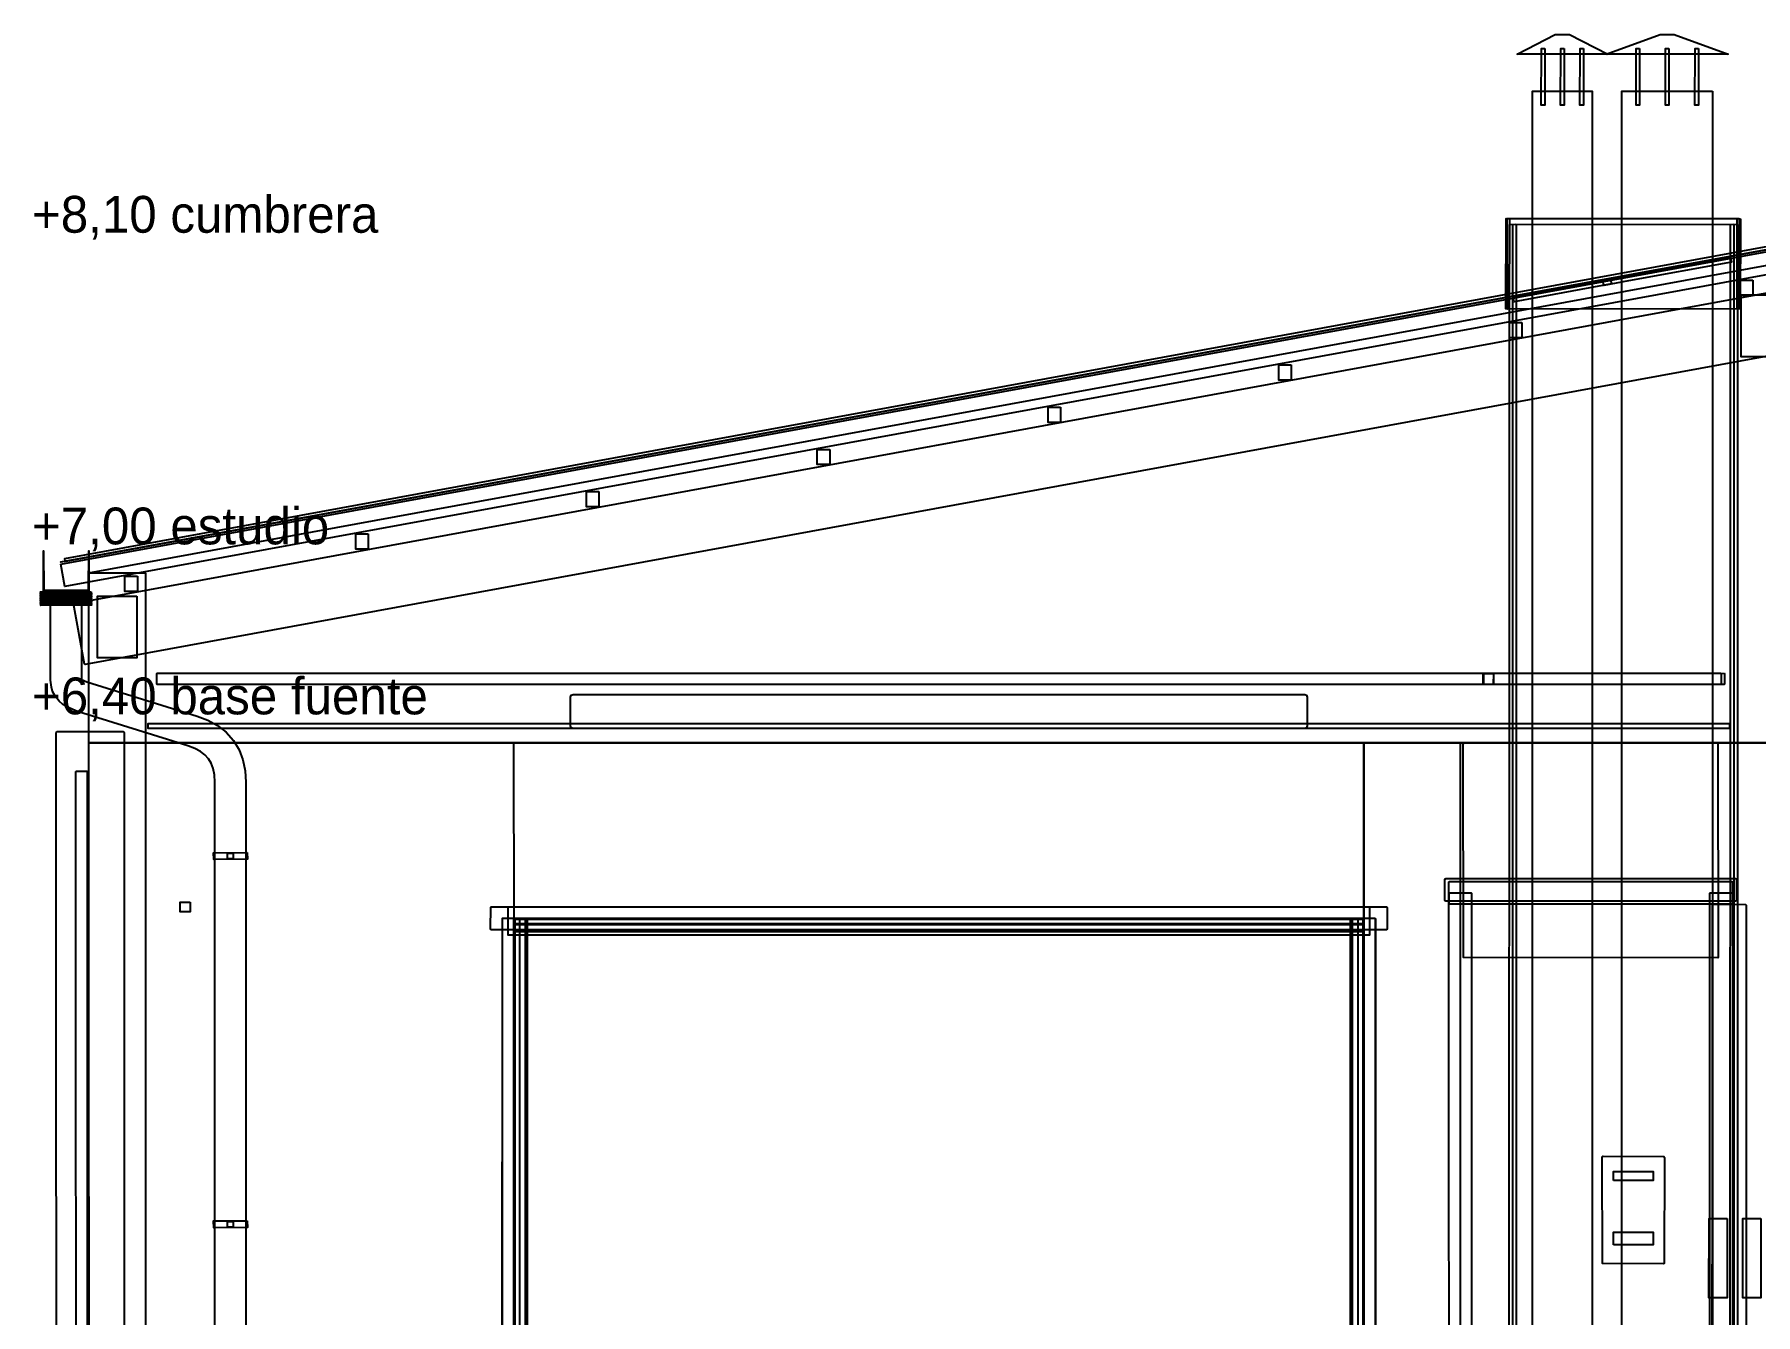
# Model space of a CAD drawing. Header units: metres. Extents: x 319.6 to 373.1, y -1 to 8.9.
# Drawn here: x 319.81 to 325.88, y 4.38 to 8.9 of the extents above; entities that cross this region are included whole.
import ezdxf

# ---------------------------------------------------------------- set-up
doc = ezdxf.new("R2010")
doc.units = ezdxf.units.M
doc.layers.add('TEXTOS', color=7, linetype='Continuous')
doc.layers.add('VISTA', color=8, linetype='Continuous')

msp = doc.modelspace()

# ---------------------------------------------------------------- linework, layer by layer
at = {"layer": 'VISTA'}
for points in [[(325.225, 8.9), (325.36, 8.83), (325.04, 8.83), (325.175, 8.9), (325.225, 8.9)], [(325.595, 8.9), (325.785, 8.83), (325.355, 8.83), (325.545, 8.9), (325.595, 8.9)], [(325.1378, 8.85), (325.1378, 8.65), (325.1258, 8.65), (325.1261, 8.85), (325.1378, 8.85)], [(325.206, 8.85), (325.206, 8.65), (325.194, 8.65), (325.1943, 8.85), (325.206, 8.85)], [(325.2742, 8.85), (325.2742, 8.65), (325.2622, 8.65), (325.2625, 8.85), (325.2742, 8.85)], [(325.4721, 8.85), (325.4721, 8.65), (325.4601, 8.65), (325.4604, 8.85), (325.4721, 8.85)], [(325.576, 8.85), (325.576, 8.65), (325.564, 8.65), (325.5643, 8.85), (325.576, 8.85)], [(325.6799, 8.85), (325.6799, 8.65), (325.6679, 8.65), (325.6682, 8.85), (325.6799, 8.85)], [(325.73, 8.7), (325.73, 3.13), (325.7226, 2.998), (325.7069, 2.9251), (325.767, 2.9142), (325.9673, 2.8677), (326.203, 2.85), (329.102, 2.81), (329.44, 2.81), (329.44, 2.49), (329.098, 2.49), (326.197, 2.53), (325.9127, 2.5523), (325.593, 2.6458), (325.5792, 2.828), (325.4174, 2.902), (325.41, 3.13), (325.41, 8.7), (325.73, 8.7)], [(325.013, 8.249), (325.012, 7.93), (325.001, 7.931), (325.0013, 8.2497), (325.013, 8.249)], [(325.824, 8.25), (325.825, 7.931), (325.006, 7.93), (325.0053, 8.2497), (325.824, 8.25)], [(325.0355, 8.23), (325.0375, 8.228), (325.0375, 3.132), (325.0355, 3.13), (325.0145, 3.13), (325.0125, 3.132), (325.0131, 8.2294), (325.0355, 8.23)], [(325.803, 8.23), (325.805, 8.228), (325.805, 3.132), (325.803, 3.13), (325.027, 3.13), (325.025, 3.132), (325.0256, 8.2294), (325.803, 8.23)], [(325.8155, 8.23), (325.8175, 8.228), (325.8175, 3.132), (325.8155, 3.13), (325.7945, 3.13), (325.7925, 3.132), (325.7931, 8.2294), (325.8155, 8.23)], [(325.829, 8.249), (325.828, 7.93), (325.817, 7.931), (325.8173, 8.2497), (325.829, 8.249)], [(326.0788, 8.1695), (319.9017, 7.0371), (319.9016, 7.0379), (326.0788, 8.1695)], [(319.9016, 7.0299), (326.0786, 8.1623), (326.093, 8.0836), (319.916, 6.9512), (319.9016, 7.0299)], [(326.0806, 8.1809), (326.0829, 8.1793), (326.0843, 8.1714), (326.0827, 8.1691), (319.9194, 7.0391), (319.9171, 7.0407), (319.916, 7.0501), (326.0806, 8.1809)], [(326.0806, 8.1809), (326.0829, 8.1793), (326.0843, 8.1714), (326.0827, 8.1691), (319.9194, 7.0391), (319.9171, 7.0407), (319.916, 7.0501), (326.0806, 8.1809)], [(326.0806, 8.1809), (326.0829, 8.1793), (326.0843, 8.1714), (326.0827, 8.1691), (319.9194, 7.0391), (319.9171, 7.0407), (319.916, 7.0501), (326.0806, 8.1809)], [(326.0806, 8.1809), (326.0829, 8.1793), (326.0843, 8.1714), (326.0827, 8.1691), (319.9194, 7.0391), (319.9171, 7.0407), (319.916, 7.0501), (326.0806, 8.1809)], [(326.0806, 8.1809), (326.0829, 8.1793), (326.0843, 8.1714), (326.0827, 8.1691), (319.9194, 7.0391), (319.9171, 7.0407), (319.916, 7.0501), (326.0806, 8.1809)], [(326.0806, 8.1809), (326.0829, 8.1793), (326.0843, 8.1714), (326.0827, 8.1691), (319.9194, 7.0391), (319.9171, 7.0407), (319.916, 7.0501), (326.0806, 8.1809)], [(326.0806, 8.1809), (326.0829, 8.1793), (326.0843, 8.1714), (326.0827, 8.1691), (319.9194, 7.0391), (319.9171, 7.0407), (319.916, 7.0501), (326.0806, 8.1809)], [(326.0806, 8.1809), (326.0829, 8.1793), (326.0843, 8.1714), (326.0827, 8.1691), (319.9194, 7.0391), (319.9171, 7.0407), (319.916, 7.0501), (326.0806, 8.1809)], [(326.0806, 8.1809), (326.0829, 8.1793), (326.0843, 8.1714), (326.0827, 8.1691), (319.9194, 7.0391), (319.9171, 7.0407), (319.916, 7.0501), (326.0806, 8.1809)], [(326.0806, 8.1809), (326.0829, 8.1793), (326.0843, 8.1714), (326.0827, 8.1691), (319.9194, 7.0391), (319.9171, 7.0407), (319.916, 7.0501), (326.0806, 8.1809)], [(326.0806, 8.1809), (326.0829, 8.1793), (326.0843, 8.1714), (326.0827, 8.1691), (319.9194, 7.0391), (319.9171, 7.0407), (319.916, 7.0501), (326.0806, 8.1809)], [(326.0806, 8.1809), (326.0829, 8.1793), (326.0843, 8.1714), (326.0827, 8.1691), (319.9194, 7.0391), (319.9171, 7.0407), (319.916, 7.0501), (326.0806, 8.1809)], [(326.0806, 8.1809), (326.0829, 8.1793), (326.0843, 8.1714), (326.0827, 8.1691), (319.9194, 7.0391), (319.9171, 7.0407), (319.916, 7.0501), (326.0806, 8.1809)], [(326.0806, 8.1809), (326.0829, 8.1793), (326.0843, 8.1714), (326.0827, 8.1691), (319.9194, 7.0391), (319.9171, 7.0407), (319.916, 7.0501), (326.0806, 8.1809)], [(326.0806, 8.1809), (326.0829, 8.1793), (326.0843, 8.1714), (326.0827, 8.1691), (319.9194, 7.0391), (319.9171, 7.0407), (319.916, 7.0501), (326.0806, 8.1809)], [(326.0806, 8.1809), (326.0829, 8.1793), (326.0843, 8.1714), (326.0827, 8.1691), (319.9194, 7.0391), (319.9171, 7.0407), (319.916, 7.0501), (326.0806, 8.1809)], [(326.0806, 8.1809), (326.0829, 8.1793), (326.0843, 8.1714), (326.0827, 8.1691), (319.9194, 7.0391), (319.9171, 7.0407), (319.916, 7.0501), (326.0806, 8.1809)], [(326.0806, 8.1809), (326.0829, 8.1793), (326.0843, 8.1714), (326.0827, 8.1691), (319.9194, 7.0391), (319.9171, 7.0407), (319.916, 7.0501), (326.0806, 8.1809)], [(326.0806, 8.1809), (326.0829, 8.1793), (326.0843, 8.1714), (326.0827, 8.1691), (319.9194, 7.0391), (319.9171, 7.0407), (319.916, 7.0501), (326.0806, 8.1809)], [(326.0806, 8.1809), (326.0829, 8.1793), (326.0843, 8.1714), (326.0827, 8.1691), (319.9194, 7.0391), (319.9171, 7.0407), (319.916, 7.0501), (326.0806, 8.1809)], [(326.0806, 8.1809), (326.0829, 8.1793), (326.0843, 8.1714), (326.0827, 8.1691), (319.9194, 7.0391), (319.9171, 7.0407), (319.916, 7.0501), (326.0806, 8.1809)], [(326.0806, 8.1809), (326.0829, 8.1793), (326.0843, 8.1714), (326.0827, 8.1691), (319.9194, 7.0391), (319.9171, 7.0407), (319.916, 7.0501), (326.0806, 8.1809)], [(326.0806, 8.1809), (326.0829, 8.1793), (326.0843, 8.1714), (326.0827, 8.1691), (319.9194, 7.0391), (319.9171, 7.0407), (319.916, 7.0501), (326.0806, 8.1809)], [(326.0806, 8.1809), (326.0829, 8.1793), (326.0843, 8.1714), (326.0827, 8.1691), (319.9194, 7.0391), (319.9171, 7.0407), (319.916, 7.0501), (326.0806, 8.1809)], [(326.0806, 8.1809), (326.0829, 8.1793), (326.0843, 8.1714), (326.0827, 8.1691), (319.9194, 7.0391), (319.9171, 7.0407), (319.916, 7.0501), (326.0806, 8.1809)], [(326.0806, 8.1809), (326.0829, 8.1793), (326.0843, 8.1714), (326.0827, 8.1691), (319.9194, 7.0391), (319.9171, 7.0407), (319.916, 7.0501), (326.0806, 8.1809)], [(326.0806, 8.1809), (326.0829, 8.1793), (326.0843, 8.1714), (326.0827, 8.1691), (319.9194, 7.0391), (319.9171, 7.0407), (319.916, 7.0501), (326.0806, 8.1809)], [(326.0806, 8.1809), (326.0829, 8.1793), (326.0843, 8.1714), (326.0827, 8.1691), (319.9194, 7.0391), (319.9171, 7.0407), (319.916, 7.0501), (326.0806, 8.1809)], [(326.0806, 8.1809), (326.0829, 8.1793), (326.0843, 8.1714), (326.0827, 8.1691), (319.9194, 7.0391), (319.9171, 7.0407), (319.916, 7.0501), (326.0806, 8.1809)], [(326.0806, 8.1809), (326.0829, 8.1793), (326.0843, 8.1714), (326.0827, 8.1691), (319.9194, 7.0391), (319.9171, 7.0407), (319.916, 7.0501), (326.0806, 8.1809)], [(326.0806, 8.1809), (326.0829, 8.1793), (326.0843, 8.1714), (326.0827, 8.1691), (319.9194, 7.0391), (319.9171, 7.0407), (319.916, 7.0501), (326.0806, 8.1809)], [(326.0806, 8.1809), (326.0829, 8.1793), (326.0843, 8.1714), (326.0827, 8.1691), (319.9194, 7.0391), (319.9171, 7.0407), (319.916, 7.0501), (326.0806, 8.1809)], [(326.0806, 8.1809), (326.0829, 8.1793), (326.0843, 8.1714), (326.0827, 8.1691), (319.9194, 7.0391), (319.9171, 7.0407), (319.916, 7.0501), (326.0806, 8.1809)], [(326.0806, 8.1809), (326.0829, 8.1793), (326.0843, 8.1714), (326.0827, 8.1691), (319.9194, 7.0391), (319.9171, 7.0407), (319.916, 7.0501), (326.0806, 8.1809)], [(326.0806, 8.1809), (326.0829, 8.1793), (326.0843, 8.1714), (326.0827, 8.1691), (319.9194, 7.0391), (319.9171, 7.0407), (319.916, 7.0501), (326.0806, 8.1809)], [(326.0806, 8.1809), (326.0829, 8.1793), (326.0843, 8.1714), (326.0827, 8.1691), (319.9194, 7.0391), (319.9171, 7.0407), (319.916, 7.0501), (326.0806, 8.1809)], [(326.0806, 8.1809), (326.0829, 8.1793), (326.0843, 8.1714), (326.0827, 8.1691), (319.9194, 7.0391), (319.9171, 7.0407), (319.916, 7.0501), (326.0806, 8.1809)], [(326.0806, 8.1809), (326.0829, 8.1793), (326.0843, 8.1714), (326.0827, 8.1691), (319.9194, 7.0391), (319.9171, 7.0407), (319.916, 7.0501), (326.0806, 8.1809)], [(326.0806, 8.1809), (326.0829, 8.1793), (326.0843, 8.1714), (326.0827, 8.1691), (319.9194, 7.0391), (319.9171, 7.0407), (319.916, 7.0501), (326.0806, 8.1809)], [(326.0806, 8.1809), (326.0829, 8.1793), (326.0843, 8.1714), (326.0827, 8.1691), (319.9194, 7.0391), (319.9171, 7.0407), (319.916, 7.0501), (326.0806, 8.1809)], [(326.0806, 8.1809), (326.0829, 8.1793), (326.0843, 8.1714), (326.0827, 8.1691), (319.9194, 7.0391), (319.9171, 7.0407), (319.916, 7.0501), (326.0806, 8.1809)], [(326.0806, 8.1809), (326.0829, 8.1793), (326.0843, 8.1714), (326.0827, 8.1691), (319.9194, 7.0391), (319.9171, 7.0407), (319.916, 7.0501), (326.0806, 8.1809)], [(326.0806, 8.1809), (326.0829, 8.1793), (326.0843, 8.1714), (326.0827, 8.1691), (319.9194, 7.0391), (319.9171, 7.0407), (319.916, 7.0501), (326.0806, 8.1809)], [(326.0806, 8.1809), (326.0829, 8.1793), (326.0843, 8.1714), (326.0827, 8.1691), (319.9194, 7.0391), (319.9171, 7.0407), (319.916, 7.0501), (326.0806, 8.1809)], [(326.0806, 8.1809), (326.0829, 8.1793), (326.0843, 8.1714), (326.0827, 8.1691), (319.9194, 7.0391), (319.9171, 7.0407), (319.916, 7.0501), (326.0806, 8.1809)], [(326, 7.5), (332, 6.4), (320, 6.4), (320, 7), (326, 8.1), (326, 7.5)], [(326, 7.5), (332, 6.4), (320, 6.4), (320, 7), (326, 8.1), (326, 7.5)], [(325.3433, 8.0297), (325.401, 8.0403), (325.4333, 8.0462), (325.4707, 8.0531), (325.5178, 8.0617), (325.6239, 8.0812), (325.6863, 8.0926), (325.7938, 8.1123), (325.795, 8.1115), (325.7967, 8.0966), (325.4333, 8.03), (325.3462, 8.014), (325.3433, 8.0297)], [(325.6863, 8.0926), (325.6863, 8.0926), (325.6863, 8.0926), (325.6863, 8.0926)], [(325.7067, 8.0801), (325.7067, 8.0801), (325.7067, 8.0801), (325.7067, 8.0801)], [(325.0274, 7.9718), (325.2, 8.0035), (325.3697, 8.0346), (325.3734, 8.02), (325.0303, 7.9561), (325.0268, 7.9714), (325.0274, 7.9718)], [(325.2782, 8.0178), (325.2782, 8.0178), (325.2782, 8.0178), (325.2782, 8.0178)], [(325.4707, 8.0531), (325.4707, 8.0531), (325.4707, 8.0531), (325.4707, 8.0531)], [(325.8719, 8.0324), (325.8719, 7.9786), (325.8281, 7.9786), (325.8281, 8.0324), (325.8719, 8.0324)], [(326.0126, 8.0041), (326.015, 8.0025), (326.0539, 7.7901), (326.0523, 7.7878), (319.9874, 6.6759), (319.985, 6.6775), (319.9464, 6.8914), (326.0126, 8.0041)], [(326.0126, 8.0041), (326.015, 8.0025), (326.0539, 7.7901), (326.0523, 7.7878), (319.9874, 6.6759), (319.985, 6.6775), (319.9464, 6.8914), (326.0126, 8.0041)], [(326.0126, 8.0041), (326.015, 8.0025), (326.0539, 7.7901), (326.0523, 7.7878), (319.9874, 6.6759), (319.985, 6.6775), (319.9464, 6.8914), (326.0126, 8.0041)], [(326.0126, 8.0041), (326.015, 8.0025), (326.0539, 7.7901), (326.0523, 7.7878), (319.9874, 6.6759), (319.985, 6.6775), (319.9464, 6.8914), (326.0126, 8.0041)], [(326.0126, 8.0041), (326.015, 8.0025), (326.0539, 7.7901), (326.0523, 7.7878), (319.9874, 6.6759), (319.985, 6.6775), (319.9464, 6.8914), (326.0126, 8.0041)], [(326.0126, 8.0041), (326.015, 8.0025), (326.0539, 7.7901), (326.0523, 7.7878), (319.9874, 6.6759), (319.985, 6.6775), (319.9464, 6.8914), (326.0126, 8.0041)], [(326.0126, 8.0041), (326.015, 8.0025), (326.0539, 7.7901), (326.0523, 7.7878), (319.9874, 6.6759), (319.985, 6.6775), (319.9464, 6.8914), (326.0126, 8.0041)], [(326.0126, 8.0041), (326.015, 8.0025), (326.0539, 7.7901), (326.0523, 7.7878), (319.9874, 6.6759), (319.985, 6.6775), (319.9464, 6.8914), (326.0126, 8.0041)], [(326.0126, 8.0041), (326.015, 8.0025), (326.0539, 7.7901), (326.0523, 7.7878), (319.9874, 6.6759), (319.985, 6.6775), (319.9464, 6.8914), (326.0126, 8.0041)], [(326.0126, 8.0041), (326.015, 8.0025), (326.0539, 7.7901), (326.0523, 7.7878), (319.9874, 6.6759), (319.985, 6.6775), (319.9464, 6.8914), (326.0126, 8.0041)], [(326.0126, 8.0041), (326.015, 8.0025), (326.0539, 7.7901), (326.0523, 7.7878), (319.9874, 6.6759), (319.985, 6.6775), (319.9464, 6.8914), (326.0126, 8.0041)], [(325.0275, 7.9715), (325.0275, 7.9715), (325.0275, 7.9715), (325.0275, 7.9715)], [(325.9694, 7.9811), (325.9694, 7.7623), (325.8306, 7.7623), (325.8306, 7.9811), (325.9694, 7.9811)], [(325.0576, 7.8831), (325.0576, 7.8293), (325.0138, 7.8293), (325.0138, 7.8831), (325.0576, 7.8831)], [(324.2433, 7.7338), (324.2433, 7.68), (324.1995, 7.68), (324.1995, 7.7338), (324.2433, 7.7338)], [(323.4291, 7.5846), (323.4291, 7.5307), (323.3852, 7.5307), (323.3852, 7.5846), (323.4291, 7.5846)], [(322.6148, 7.4353), (322.6148, 7.3814), (322.5709, 7.3814), (322.5709, 7.4353), (322.6148, 7.4353)], [(321.8005, 7.286), (321.8005, 7.2322), (321.7567, 7.2322), (321.7567, 7.286), (321.8005, 7.286)], [(320.9862, 7.1367), (320.9862, 7.0829), (320.9424, 7.0829), (320.9424, 7.1367), (320.9862, 7.1367)], [(319.84, 6.895), (319.84, 7.0776), (319.8412, 6.9388), (319.9988, 6.9388), (320, 7.0776), (320, 6.895), (319.84, 6.895)], [(320.198, 7), (320.2, 6.998), (320.2, 6.402), (320.198, 6.4), (320.002, 6.4), (320, 6.402), (320.0006, 6.9994), (320.198, 7)], [(320.1719, 6.9874), (320.1719, 6.9336), (320.1281, 6.9336), (320.1281, 6.9874), (320.1719, 6.9874)], [(320.009, 6.9328), (320.01, 6.9257), (319.831, 6.9248), (319.8303, 6.9325), (320.009, 6.9328)], [(320.009, 6.928), (320.01, 6.921), (319.831, 6.92), (319.8303, 6.9277), (320.009, 6.928)], [(320.009, 6.922), (320.01, 6.915), (319.831, 6.914), (319.8303, 6.9217), (320.009, 6.922)], [(320.009, 6.916), (320.01, 6.909), (319.831, 6.908), (319.8303, 6.9157), (320.009, 6.916)], [(320.009, 6.91), (320.01, 6.903), (319.831, 6.902), (319.8303, 6.9097), (320.009, 6.91)], [(320.009, 6.904), (320.01, 6.897), (319.831, 6.896), (319.8303, 6.9037), (320.009, 6.904)], [(320.009, 6.898), (320.01, 6.891), (319.831, 6.89), (319.8303, 6.8977), (320.009, 6.898)], [(320.009, 6.892), (320.01, 6.885), (319.831, 6.884), (319.8303, 6.8917), (320.009, 6.892)], [(320.1694, 6.9177), (320.1694, 6.6989), (320.0306, 6.6989), (320.0306, 6.9177), (320.1694, 6.9177)], [(324.9183, 6.645), (324.92, 6.643), (324.92, 6.607), (324.9183, 6.605), (320.2417, 6.605), (320.24, 6.607), (320.2405, 6.6444), (324.9183, 6.645)], [(320.242, 6.645), (325.758, 6.645), (325.76, 6.643), (325.76, 6.607), (325.758, 6.605), (320.242, 6.605), (320.24, 6.607), (320.24, 6.643), (320.242, 6.645)], [(320.242, 6.645), (325.758, 6.645), (325.76, 6.643), (325.76, 6.607), (325.758, 6.605), (320.242, 6.605), (320.24, 6.607), (320.24, 6.643), (320.242, 6.645)], [(320.242, 6.645), (325.758, 6.645), (325.76, 6.643), (325.76, 6.607), (325.758, 6.605), (320.242, 6.605), (320.24, 6.607), (320.24, 6.643), (320.242, 6.645)], [(320.242, 6.645), (325.758, 6.645), (325.76, 6.643), (325.76, 6.607), (325.758, 6.605), (320.242, 6.605), (320.24, 6.607), (320.24, 6.643), (320.242, 6.645)], [(320.242, 6.645), (325.758, 6.645), (325.76, 6.643), (325.76, 6.607), (325.758, 6.605), (320.242, 6.605), (320.24, 6.607), (320.24, 6.643), (320.242, 6.645)], [(320.242, 6.645), (325.758, 6.645), (325.76, 6.643), (325.76, 6.607), (325.758, 6.605), (320.242, 6.605), (320.24, 6.607), (320.24, 6.643), (320.242, 6.645)], [(320.242, 6.645), (325.758, 6.645), (325.76, 6.643), (325.76, 6.607), (325.758, 6.605), (320.242, 6.605), (320.24, 6.607), (320.24, 6.643), (320.242, 6.645)], [(320.242, 6.645), (325.758, 6.645), (325.76, 6.643), (325.76, 6.607), (325.758, 6.605), (320.242, 6.605), (320.24, 6.607), (320.24, 6.643), (320.242, 6.645)], [(320.242, 6.645), (325.758, 6.645), (325.76, 6.643), (325.76, 6.607), (325.758, 6.605), (320.242, 6.605), (320.24, 6.607), (320.24, 6.643), (320.242, 6.645)], [(320.242, 6.645), (325.758, 6.645), (325.76, 6.643), (325.76, 6.607), (325.758, 6.605), (320.242, 6.605), (320.24, 6.607), (320.24, 6.643), (320.242, 6.645)], [(320.242, 6.645), (325.758, 6.645), (325.76, 6.643), (325.76, 6.607), (325.758, 6.605), (320.242, 6.605), (320.24, 6.607), (320.24, 6.643), (320.242, 6.645)], [(320.242, 6.645), (325.758, 6.645), (325.76, 6.643), (325.76, 6.607), (325.758, 6.605), (320.242, 6.605), (320.24, 6.607), (320.24, 6.643), (320.242, 6.645)], [(324.9569, 6.6444), (324.9569, 6.6056), (324.9231, 6.6056), (324.9231, 6.6444), (324.9569, 6.6444)], [(325.7705, 6.645), (325.7725, 6.643), (325.7725, 6.607), (325.7705, 6.605), (324.9595, 6.605), (324.9575, 6.607), (324.9581, 6.6444), (325.7705, 6.645)], [(321.7, 6.459), (321.7, 6.561), (321.7026, 6.5674), (321.709, 6.57), (324.291, 6.57), (324.2974, 6.5674), (324.3, 6.561), (324.3, 6.459), (324.2974, 6.4526), (324.291, 6.45), (321.709, 6.45), (321.7026, 6.4526), (321.7, 6.459)], [(321.7, 6.459), (321.7, 6.561), (321.7026, 6.5674), (321.709, 6.57), (324.291, 6.57), (324.2974, 6.5674), (324.3, 6.561), (324.3, 6.459), (324.2974, 6.4526), (324.291, 6.45), (321.709, 6.45), (321.7026, 6.4526), (321.7, 6.459)], [(321.7, 6.459), (321.7, 6.561), (321.7026, 6.5674), (321.709, 6.57), (324.291, 6.57), (324.2974, 6.5674), (324.3, 6.561), (324.3, 6.459), (324.2974, 6.4526), (324.291, 6.45), (321.709, 6.45), (321.7026, 6.4526), (321.7, 6.459)], [(321.7, 6.459), (321.7, 6.561), (321.7026, 6.5674), (321.709, 6.57), (324.291, 6.57), (324.2974, 6.5674), (324.3, 6.561), (324.3, 6.459), (324.2974, 6.4526), (324.291, 6.45), (321.709, 6.45), (321.7026, 6.4526), (321.7, 6.459)], [(321.7, 6.459), (321.7, 6.561), (321.7026, 6.5674), (321.709, 6.57), (324.291, 6.57), (324.2974, 6.5674), (324.3, 6.561), (324.3, 6.459), (324.2974, 6.4526), (324.291, 6.45), (321.709, 6.45), (321.7026, 6.4526), (321.7, 6.459)], [(319.885, 6.4355), (319.8895, 6.44), (320.1205, 6.44), (320.125, 6.4355), (320.125, 3.1645), (320.1205, 3.16), (319.8863, 3.1613), (319.885, 6.4355)], [(325.79, 6.468), (325.79, 6.45), (320.21, 6.45), (320.21, 6.468), (325.79, 6.468)], [(320, 6.3955), (320.0019, 6.3992), (325.9955, 6.4), (325.9992, 6.3981), (326, 3.2045), (325.9981, 3.2008), (320.0013, 3.2013), (320, 6.3955)], [(320, 6.3955), (320.0045, 6.4), (320.1955, 6.4), (320.2, 6.3955), (320.2, 3.2045), (320.1955, 3.2), (320.0013, 3.2013), (320, 6.3955)], [(321.5, 6.3955), (321.5045, 6.4), (324.4955, 6.4), (324.5, 6.3955), (324.5, 5.7645), (324.4955, 5.76), (321.5013, 5.7613), (321.5, 6.3955)], [(324.5, 6.3955), (324.5045, 6.4), (324.8355, 6.4), (324.84, 6.3955), (324.84, 3.2045), (324.8355, 3.2), (324.5013, 3.2013), (324.5, 6.3955)], [(324.85, 6.3955), (324.8519, 6.3992), (325.7455, 6.4), (325.7492, 6.3981), (325.75, 5.6445), (325.7481, 5.6408), (324.8513, 5.6413), (324.85, 6.3955)], [(319.955, 6.2983), (319.9567, 6.3), (319.9933, 6.3), (319.995, 6.2983), (319.995, 3.3017), (319.9933, 3.3), (319.9558, 3.3005), (319.955, 6.2983)], [(320.559, 6.012), (320.56, 5.989), (320.441, 5.988), (320.4403, 6.0117), (320.559, 6.012)], [(320.559, 6.012), (320.56, 5.989), (320.441, 5.988), (320.4403, 6.0117), (320.559, 6.012)], [(320.5097, 6.0097), (320.5097, 5.9903), (320.4903, 5.9903), (320.4903, 6.0097), (320.5097, 6.0097)], [(324.789, 5.92), (325.811, 5.92), (325.8138, 5.9188), (325.815, 5.916), (325.815, 5.844), (325.8138, 5.8412), (325.811, 5.84), (324.789, 5.84), (324.7862, 5.8412), (324.785, 5.844), (324.7857, 5.9183), (324.789, 5.92)], [(324.7867, 5.9183), (324.7872, 5.9185), (324.7865, 5.9185), (324.7867, 5.9183)], [(324.8, 5.9083), (324.8017, 5.91), (325.7983, 5.91), (325.8, 5.9083), (325.8, 5.8317), (325.7983, 5.83), (324.8008, 5.8305), (324.8, 5.9083)], [(325.8135, 5.9185), (325.8128, 5.9185), (325.8133, 5.9183), (325.8135, 5.9185)], [(320.3575, 5.8375), (320.3575, 5.8025), (320.3225, 5.8025), (320.3225, 5.8375), (320.3575, 5.8375)], [(324.7867, 5.8417), (324.7865, 5.8422), (324.7865, 5.8415), (324.7867, 5.8417)], [(324.8, 5.8683), (324.8017, 5.87), (324.8783, 5.87), (324.88, 5.8683), (324.88, 3.2717), (324.8783, 3.27), (324.8008, 3.2705), (324.8, 5.8683)], [(325.72, 5.8683), (325.7217, 5.87), (325.7983, 5.87), (325.8, 5.8683), (325.8, 3.2717), (325.7983, 3.27), (325.7208, 3.2705), (325.72, 5.8683)], [(325.8133, 5.8417), (325.8128, 5.8415), (325.8135, 5.8415), (325.8133, 5.8417)], [(321.422, 5.821), (324.578, 5.821), (324.5808, 5.8198), (324.582, 5.817), (324.582, 5.743), (324.5808, 5.7402), (324.578, 5.739), (321.422, 5.739), (321.4192, 5.7402), (321.418, 5.743), (321.4187, 5.8193), (321.422, 5.821)], [(321.4197, 5.8193), (321.4202, 5.8195), (321.4195, 5.8195), (321.4197, 5.8193)], [(321.463, 5.78), (321.537, 5.78), (321.5398, 5.7788), (321.541, 5.776), (321.541, 4.064), (321.5398, 4.0612), (321.537, 4.06), (321.463, 4.06), (321.4602, 4.0612), (321.459, 4.064), (321.4597, 5.7783), (321.463, 5.78)], [(321.54, 5.78), (321.54, 4.02), (321.46, 4.02), (321.46, 5.78), (321.54, 5.78)], [(321.4607, 5.7783), (321.4612, 5.7785), (321.4605, 5.7785), (321.4607, 5.7783)], [(324.52, 5.82), (324.52, 5.72), (321.48, 5.72), (321.48, 5.82), (324.52, 5.82)], [(324.5, 5.78), (324.5, 4.06), (321.5, 4.06), (321.5, 5.78), (324.5, 5.78)], [(324.4955, 5.7774), (324.4955, 4.0626), (321.5045, 4.0626), (321.5045, 5.7774), (324.4955, 5.7774)], [(321.5474, 5.78), (321.5474, 4.06), (321.5214, 4.06), (321.5214, 5.78), (321.5474, 5.78)], [(321.5395, 5.7785), (321.5388, 5.7785), (321.5393, 5.7783), (321.5395, 5.7785)], [(324.4786, 5.78), (324.4786, 4.06), (324.4526, 4.06), (324.4526, 5.78), (324.4786, 5.78)], [(324.463, 5.78), (324.537, 5.78), (324.5398, 5.7788), (324.541, 5.776), (324.541, 4.064), (324.5398, 4.0612), (324.537, 4.06), (324.463, 4.06), (324.4602, 4.0612), (324.459, 4.064), (324.4597, 5.7783), (324.463, 5.78)], [(324.54, 5.78), (324.54, 4.02), (324.46, 4.02), (324.46, 5.78), (324.54, 5.78)], [(324.4607, 5.7783), (324.4612, 5.7785), (324.4605, 5.7785), (324.4607, 5.7783)], [(324.5395, 5.7785), (324.5388, 5.7785), (324.5393, 5.7783), (324.5395, 5.7785)], [(324.5805, 5.8195), (324.5798, 5.8195), (324.5803, 5.8193), (324.5805, 5.8195)], [(325.8452, 5.83), (325.8487, 5.8265), (325.8487, 3.2935), (325.8452, 3.29), (325.7325, 3.29), (325.729, 3.2935), (325.7297, 5.8285), (325.8452, 5.83)], [(321.4197, 5.7407), (321.4195, 5.7412), (321.4195, 5.7405), (321.4197, 5.7407)], [(324.5, 5.7586), (324.5, 5.7326), (321.5, 5.7326), (321.5, 5.7586), (324.5, 5.7586)], [(324.5803, 5.7407), (324.5798, 5.7405), (324.5805, 5.7405), (324.5803, 5.7407)], [(325.3408, 4.9381), (325.3445, 4.94), (325.5581, 4.9392), (325.56, 4.9355), (325.5592, 4.5619), (325.5555, 4.56), (325.3413, 4.5613), (325.3408, 4.9381)], [(325.38, 4.854), (325.38, 4.886), (325.52, 4.886), (325.52, 4.854), (325.38, 4.854)], [(320.559, 4.712), (320.56, 4.689), (320.441, 4.688), (320.4403, 4.7117), (320.559, 4.712)], [(320.559, 4.712), (320.56, 4.689), (320.441, 4.688), (320.4403, 4.7117), (320.559, 4.712)], [(320.5097, 4.7097), (320.5097, 4.6903), (320.4903, 4.6903), (320.4903, 4.7097), (320.5097, 4.7097)], [(325.781, 4.72), (325.781, 4.44), (325.7172, 4.44), (325.7175, 4.72), (325.781, 4.72)], [(325.9008, 4.72), (325.9008, 4.44), (325.8369, 4.44), (325.8373, 4.72), (325.9008, 4.72)], [(325.38, 4.6275), (325.38, 4.6725), (325.52, 4.6725), (325.52, 4.6275), (325.38, 4.6275)]]:
    msp.add_lwpolyline(points, close=True, dxfattribs=at)
for points in [[(326.5559, 2.5951), (325.4636, 2.6252), (325.2081, 2.6841), (325.1904, 2.6941), (325.1768, 2.7098), (325.1549, 2.7539), (325.1549, 2.7539), (325.103, 2.846), (325.0965, 2.8624), (325.097, 2.88), (325.1046, 2.8976), (325.1187, 2.914), (325.1931, 2.9857), (325.095, 3.08), (325.095, 8.7), (325.305, 8.7), (325.305, 3.08), (325.2154, 2.9939), (325.297, 2.914), (325.3151, 2.8703), (325.4764, 2.8348), (326.5641, 2.8049)], [(320.4462, 0.2776), (320.4453, 6.26), (320.4437, 6.2864), (320.4391, 6.3086), (320.432, 6.3272), (320.4225, 6.3429), (320.4103, 6.3565), (320.3946, 6.3688), (320.3747, 6.3797), (320.3498, 6.3892), (319.9604, 6.51), (319.925, 6.5248), (319.9092, 6.5348), (319.8957, 6.5466), (319.8804, 6.5665), (319.8726, 6.5812), (319.8682, 6.596), (319.865, 6.6206), (319.865, 6.897), (319.865, 6.897), (319.975, 6.897), (319.975, 6.623), (319.9931, 6.6148), (320.3828, 6.4938), (320.4206, 6.4794), (320.455, 6.4604), (320.4853, 6.4365), (320.5107, 6.4079), (320.5304, 6.3751), (320.5442, 6.3391), (320.5521, 6.3006), (320.5547, 6.26), (320.5553, 0.2838)]]:
    msp.add_lwpolyline(points, dxfattribs=at)

# ---------------------------------------------------------------- texts
at = {"layer": 'TEXTOS'}
for s, p in [('+8,10 cumbrera', (319.8, 8.2)), ('+7,00 estudio', (319.8, 7.1)), ('+6,40 base fuente', (319.8, 6.5))]:
    msp.add_text(s, height=0.13, dxfattribs=at).set_placement(p)

doc.saveas('drawing.dxf')
